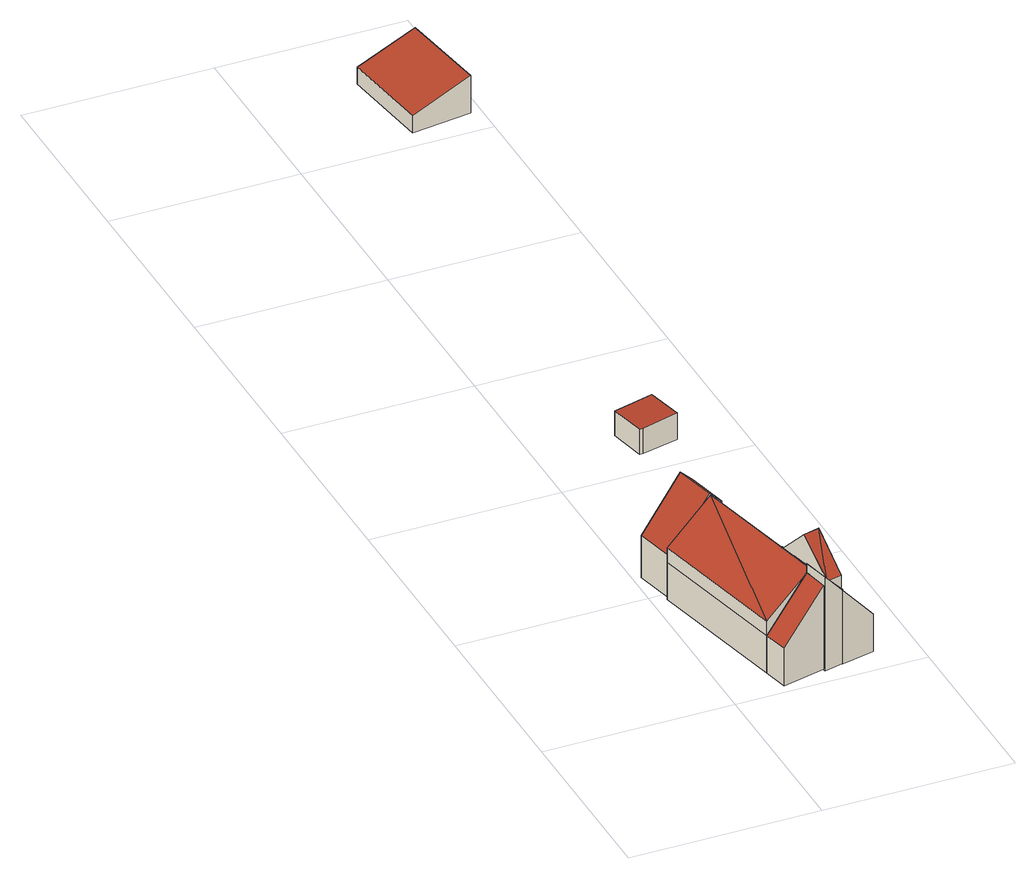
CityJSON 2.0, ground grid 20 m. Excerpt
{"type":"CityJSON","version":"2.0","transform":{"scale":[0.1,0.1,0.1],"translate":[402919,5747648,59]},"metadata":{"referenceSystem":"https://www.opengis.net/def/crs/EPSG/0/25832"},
"CityObjects":{
"building1":{"type":"Building","attributes":{"Gemeindeschluessel":"05515000","Geometrietyp2DReferenz":"3000","function":"51009_1610","roofType":"2100","measuredHeight":9.51},"geometry":[{"type":"Solid","lod":"2","boundaries":[[[[0,1,2,3]],[[4,5,1,0]],[[6,7,5,4]],[[3,2,7,6]],[[4,0,3,6]],[[1,5,7,2]]]],"semantics":{"surfaces":[{"type":"WallSurface"},{"type":"RoofSurface"},{"type":"GroundSurface"}],"values":[[0,0,0,0,1,2]]}}]},
"building2":{"type":"Building","attributes":{"Gemeindeschluessel":"05515000","Geometrietyp2DReferenz":"3000","function":"51009_1610","roofType":"3100","measuredHeight":10.07},"geometry":[{"type":"Solid","lod":"2","boundaries":[[[[8,9,10,11]],[[12,13,9,8]],[[14,15,13,12]],[[11,10,15,14]],[[8,16,12]],[[14,17,11]],[[11,17,16,8]],[[12,16,17,14]],[[9,13,15,10]]]],"semantics":{"surfaces":[{"type":"WallSurface"},{"type":"RoofSurface"},{"type":"GroundSurface"}],"values":[[0,0,0,0,0,0,1,1,2]]}}]},
"building3":{"type":"Building","attributes":{"Gemeindeschluessel":"05515000","Geometrietyp2DReferenz":"3000","function":"31001_1000"},"address":[{"country":"Germany","locality":"Münster","thoroughfareNumber":"23","thoroughfareName":"Buddenbrink"}],"children":["building3-1","building3-2","building3-3"]},
"building3-1":{"type":"BuildingPart","attributes":{"roofType":"2100","measuredHeight":10.52},"parents":["building3"],"geometry":[{"type":"Solid","lod":"2","boundaries":[[[[18,19,20,21]],[[22,23,19,18]],[[24,25,23,22]],[[26,27,25,24]],[[28,29,30,1,27,26]],[[26,24,22,18,21,28]],[[19,23,25,27,1,20]],[[31,29,28,21]],[[20,1,30,21]],[[30,29,31,21]]]],"semantics":{"surfaces":[{"type":"WallSurface"},{"type":"RoofSurface"},{"type":"GroundSurface"},{"type":"ClosureSurface"}],"values":[[0,0,0,0,0,1,2,0,3,3]]}}]},
"building3-2":{"type":"BuildingPart","attributes":{"roofType":"3100","measuredHeight":9.78},"parents":["building3"],"geometry":[{"type":"Solid","lod":"2","boundaries":[[[[32,33,34,35]],[[36,37,33,32]],[[38,39,40,37,36]],[[41,42,43]],[[21,20,41,43]],[[3,2,1,30]],[[35,34,2,3]],[[44,29,31,45]],[[45,46,44]],[[43,47,48,38,36,32,45,21]],[[45,31,21]],[[46,45,32,35]],[[44,46,35,3]],[[29,44,3,30]],[[33,37,40,41,20,1,2,34]],[[47,43,42]],[[38,48,39]],[[41,40,39,42]],[[39,48,47,42]],[[20,21,30,1]],[[29,30,21,31]]]],"semantics":{"surfaces":[{"type":"WallSurface"},{"type":"RoofSurface"},{"type":"GroundSurface"},{"type":"ClosureSurface"}],"values":[[0,0,0,0,0,0,0,1,1,1,1,0,0,0,2,0,0,3,3,3,3]]}}]},
"building3-3":{"type":"BuildingPart","attributes":{"roofType":"3100","measuredHeight":7.55},"parents":["building3"],"geometry":[{"type":"Solid","lod":"2","boundaries":[[[[49,50,40,39]],[[51,52,50,49]],[[42,41,52,51]],[[49,53,51]],[[54,53,49]],[[49,39,48,54]],[[42,51,53]],[[53,54,47,42]],[[50,52,41,40]],[[41,42,39,40]],[[54,48,47]],[[47,48,39,42]]]],"semantics":{"surfaces":[{"type":"WallSurface"},{"type":"RoofSurface"},{"type":"GroundSurface"},{"type":"ClosureSurface"}],"values":[[0,0,0,0,1,1,1,1,2,3,0,3]]}}]},
"building4":{"type":"Building","attributes":{"Gemeindeschluessel":"05515000","Geometrietyp2DReferenz":"3000","function":"51009_1610","roofType":"2100","measuredHeight":2.99},"geometry":[{"type":"Solid","lod":"2","boundaries":[[[[55,56,57,58]],[[59,60,56,55]],[[61,62,60,59]],[[63,64,62,61]],[[58,57,64,63]],[[61,59,55,58,63]],[[56,60,62,64,57]]]],"semantics":{"surfaces":[{"type":"WallSurface"},{"type":"RoofSurface"},{"type":"GroundSurface"}],"values":[[0,0,0,0,0,1,2]]}}]},
"building5":{"type":"Building","attributes":{"Gemeindeschluessel":"05515000","Geometrietyp2DReferenz":"3000","function":"31001_2700","roofType":"2100","measuredHeight":4.15},"geometry":[{"type":"Solid","lod":"2","boundaries":[[[[65,66,67,68]],[[69,70,66,65]],[[71,72,70,69]],[[68,67,72,71]],[[69,65,68,71]],[[66,70,72,67]]]],"semantics":{"surfaces":[{"type":"WallSurface"},{"type":"RoofSurface"},{"type":"GroundSurface"}],"values":[[0,0,0,0,1,2]]}}]}
},
"vertices":[
[91,37,111],[91,37,16],[45,27,16],[45,27,58],[97,11,111],[97,11,16],[51,0,58],[51,0,16],
[74,195,102],[74,195,15],[64,240,15],[64,240,102],[15,182,62],[15,182,15],[5,227,62],[5,227,15],[60,192,116],[50,237,116],
[152,20,58],[152,20,16],[145,49,16],[145,49,58],[117,12,99],[117,12,16],[117,13,99],[117,13,16],[97,8,121],[97,8,16],[91,37,121],[91,37,110],[91,37,58],[95,38,114],
[111,203,58],[111,203,16],[11,181,16],[11,181,58],[120,160,58],[120,160,16],[121,161,58],[121,161,56],[121,161,16],[136,92,16],[136,92,56],[136,92,58],[45,27,74],[61,192,114],[11,181,74],[136,93,58],[121,159,58],
[137,164,56],[137,164,16],[153,96,56],[153,96,16],[145,130,91],[128,126,91],
[84,464,40],[84,464,12],[92,425,12],[92,425,40],[126,473,42],[126,473,12],[135,434,42],[135,434,12],[96,425,40],[96,425,12],
[125,1022,28],[125,1022,9],[189,1031,9],[189,1031,51],[112,1120,28],[112,1120,9],[175,1128,51],[175,1128,9]
]}
